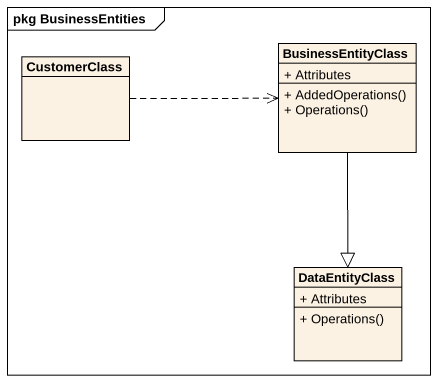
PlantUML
@startuml
mainframe pkg BusinessEntities
hide circle
hide empty members
skinparam classAttributeIconSize 0
class CustomerClass
class BusinessEntityClass {
  + Attributes
  + AddedOperations()
  + Operations()
}
class DataEntityClass {
  + Attributes
  + Operations()
}
CustomerClass .right.> BusinessEntityClass
BusinessEntityClass --|> DataEntityClass
@enduml
